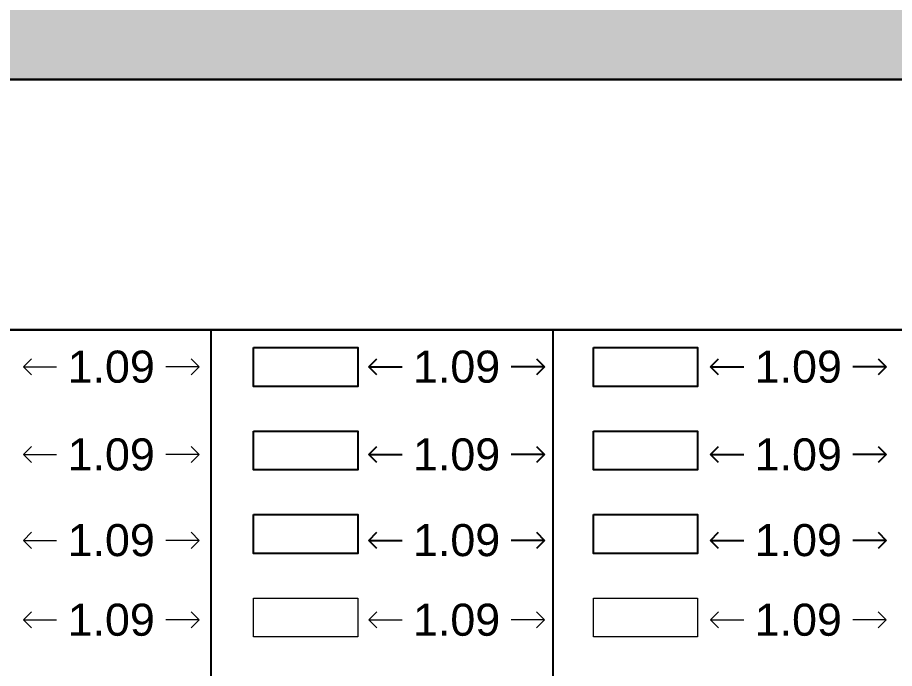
# Model space of a CAD drawing. Header units: millimetres. Extents: x -9481 to -9286, y 28706 to 28853.
# Drawn here: x -9452.65 to -9447.18, y 28766.56 to 28770.62 of the extents above; entities that cross this region are included whole.
import ezdxf

# ---------------------------------------------------------------- set-up
doc = ezdxf.new("R2010")
doc.units = ezdxf.units.MM
doc.header["$PDMODE"] = 34
doc.header["$PDSIZE"] = -15
doc.linetypes.add('CONTINULUS', pattern=[0])
for name, color, linetype, lineweight in [('BLK_1_FLR_2_REGULAR_ROOM_1', 7, 'Continuous', 0), ('BLK_1_FLR_2_REGULAR_ROOM_2', 7, 'Continuous', 0), ('BLK_1_FLR_2_REGULAR_ROOM_3', 7, 'Continuous', 0), ('BLK_1_FLR_2_REGULAR_ROOM_4', 7, 'Continuous', 0), ('BLK_1_FLR_3_REGULAR_ROOM', 7, 'Continuous', 0), ('BLK_1_FLR_4_REGULAR_ROOM_4', 7, 'Continuous', 0), ('PLAN', 7, 'Continuous', 40)]:
    doc.layers.add(name, color=color, linetype=linetype, lineweight=lineweight)
for name, color, linetype in [('BLK_1_FLR_3_REGULAR_ROOM_1', 7, 'Continuous'), ('BLK_1_PLANTATION_GREENSTRIP', 7, 'Continuous'), ('HATCH', 7, 'Continuous')]:
    doc.layers.add(name, color=color, linetype=linetype)
for name, color, linetype, plot in [('BLK_1_FLR_3_REGULAR_ROOM_2', 7, 'Continuous', False), ('BLK_1_FLR_3_REGULAR_ROOM_3', 7, 'Continuous', False), ('BLK_1_FLR_4_REGULAR_ROOM_1', 7, 'Continuous', False), ('BLK_1_FLR_4_REGULAR_ROOM_2', 7, 'Continuous', False), ('BLK_1_FLR_4_REGULAR_ROOM_3', 7, 'Continuous', False)]:
    doc.layers.add(name, color=color, linetype=linetype, plot=plot)
doc.styles.add('Arial', font='arial.ttf', dxfattribs={"height": 0.2})
doc.styles.add('style2', font='arial.ttf', dxfattribs={"height": 0.3})
doc.dimstyles.new('INT DIM', dxfattribs={"dimtxt": 0.3, "dimasz": 0.1, "dimexe": 0.18, "dimexo": 0.0625, "dimgap": 0.09, "dimtad": 0, "dimzin": 0, "dimdsep": 46, "dimtxsty": 'style2', "dimblk": 'OPEN90', "dimcen": 0.09, "dimse1": 1, "dimse2": 1, "dimclrd": 250, "dimclrt": 256, "dimadec": 0, "dimazin": 0, "dimtfac": 1, "dimtofl": 0, "dimtmove": 0, "dimatfit": 3, "dimfxl": 0, "dimtolj": 1, "dimtzin": 0, "dimlwd": -1, "dimarcsym": 0})

# ---------------------------------------------------------------- blocks, each defined once
blk = doc.blocks.new('H3')
at = {"layer": 'HATCH', "linetype": 'CONTINULUS', "ltscale": 0.05}
h = blk.add_hatch(color=241, dxfattribs=at)
h.dxf.hatch_style = 1
h.paths.add_polyline_path([(-9435.4551, 28800.3378), (-9435.4551, 28799.5645), (-9396.4272, 28799.5645), (-9396.4272, 28800.3378)])
blk.add_lwpolyline([(-9435.4551, 28800.3378), (-9396.4272, 28800.3378), (-9396.4272, 28799.5645), (-9435.4551, 28799.5645), (-9435.4551, 28800.3378)], close=True)
blk = doc.blocks.new('_Open90')
at = {"layer": 'PLAN', "color": 0, "lineweight": -2}
for p, q in [((0, 0), (-1, 0)), ((-0.5, 0.5), (0, 0)), ((0, 0), (-0.5, -0.5))]:
    blk.add_line(p, q, dxfattribs=at)
blk = doc.blocks.new('*D49')
at = {"layer": 'BLK_1_FLR_2_REGULAR_ROOM_1', "color": 250}
for p, q in [((-9452.509323, 28768.441083), (-9452.402135, 28768.441083)), ((-9451.614347, 28768.441083), (-9451.721535, 28768.441083))]:
    blk.add_line(p, q, dxfattribs=at)
at = {"layer": 'Defpoints', "color": 0}
for p in [(-9452.609323, 28768.561158), (-9451.514347, 28768.561158), (-9451.514347, 28768.441083)]:
    blk.add_point(p, dxfattribs=at)
at = {"layer": 'BLK_1_FLR_2_REGULAR_ROOM_1', "color": 250, "xscale": 0.1, "yscale": 0.1, "zscale": 0.1, "rotation": 180}
blk.add_blockref('_Open90', (-9452.609323, 28768.441083), dxfattribs=at)
at = {"layer": 'BLK_1_FLR_2_REGULAR_ROOM_1', "color": 250, "xscale": 0.1, "yscale": 0.1, "zscale": 0.1}
blk.add_blockref('_Open90', (-9451.514347, 28768.441083), dxfattribs=at)
at = {"layer": 'BLK_1_FLR_2_REGULAR_ROOM_1', "linetype": 'CONTINULUS', "ltscale": 0.05, "insert": (-9452.061835, 28768.441083), "char_height": 0.2, "attachment_point": 5, "style": 'Arial'}
blk.add_mtext('\\A1;1.09', dxfattribs=at)
blk = doc.blocks.new('*D50')
at = {"layer": 'BLK_1_FLR_3_REGULAR_ROOM_1', "color": 250}
for p, q in [((-9450.355799, 28768.441083), (-9450.248611, 28768.441083)), ((-9449.460823, 28768.441083), (-9449.568011, 28768.441083))]:
    blk.add_line(p, q, dxfattribs=at)
at = {"layer": 'Defpoints', "color": 0}
for p in [(-9450.455799, 28768.561158), (-9449.360823, 28768.561158), (-9449.360823, 28768.441083)]:
    blk.add_point(p, dxfattribs=at)
at = {"layer": 'BLK_1_FLR_3_REGULAR_ROOM_1', "color": 250, "xscale": 0.1, "yscale": 0.1, "zscale": 0.1, "rotation": 180}
blk.add_blockref('_Open90', (-9450.455799, 28768.441083), dxfattribs=at)
at = {"layer": 'BLK_1_FLR_3_REGULAR_ROOM_1', "color": 250, "xscale": 0.1, "yscale": 0.1, "zscale": 0.1}
blk.add_blockref('_Open90', (-9449.360823, 28768.441083), dxfattribs=at)
at = {"layer": 'BLK_1_FLR_3_REGULAR_ROOM_1', "linetype": 'CONTINULUS', "ltscale": 0.05, "insert": (-9449.908311, 28768.441083), "char_height": 0.2, "attachment_point": 5, "style": 'Arial'}
blk.add_mtext('\\A1;1.09', dxfattribs=at)
blk = doc.blocks.new('*D51')
at = {"layer": 'BLK_1_FLR_4_REGULAR_ROOM_1', "color": 250}
for p, q in [((-9448.225369, 28768.441083), (-9448.118181, 28768.441083)), ((-9447.330393, 28768.441083), (-9447.437581, 28768.441083))]:
    blk.add_line(p, q, dxfattribs=at)
at = {"layer": 'Defpoints', "color": 0}
for p in [(-9448.325369, 28768.561158), (-9447.230393, 28768.561158), (-9447.230393, 28768.441083)]:
    blk.add_point(p, dxfattribs=at)
at = {"layer": 'BLK_1_FLR_4_REGULAR_ROOM_1', "color": 250, "xscale": 0.1, "yscale": 0.1, "zscale": 0.1, "rotation": 180}
blk.add_blockref('_Open90', (-9448.325369, 28768.441083), dxfattribs=at)
at = {"layer": 'BLK_1_FLR_4_REGULAR_ROOM_1', "color": 250, "xscale": 0.1, "yscale": 0.1, "zscale": 0.1}
blk.add_blockref('_Open90', (-9447.230393, 28768.441083), dxfattribs=at)
at = {"layer": 'BLK_1_FLR_4_REGULAR_ROOM_1', "linetype": 'CONTINULUS', "ltscale": 0.05, "insert": (-9447.777881, 28768.441083), "char_height": 0.2, "attachment_point": 5, "style": 'Arial'}
blk.add_mtext('\\A1;1.09', dxfattribs=at)
blk = doc.blocks.new('*D54')
at = {"layer": 'BLK_1_FLR_2_REGULAR_ROOM_2', "color": 250}
for p, q in [((-9452.509323, 28767.89367), (-9452.402135, 28767.89367)), ((-9451.614347, 28767.89367), (-9451.721535, 28767.89367))]:
    blk.add_line(p, q, dxfattribs=at)
at = {"layer": 'Defpoints', "color": 0}
for p in [(-9452.609323, 28768.013744), (-9451.514347, 28768.013744), (-9451.514347, 28767.89367)]:
    blk.add_point(p, dxfattribs=at)
at = {"layer": 'BLK_1_FLR_2_REGULAR_ROOM_2', "color": 250, "xscale": 0.1, "yscale": 0.1, "zscale": 0.1, "rotation": 180}
blk.add_blockref('_Open90', (-9452.609323, 28767.89367), dxfattribs=at)
at = {"layer": 'BLK_1_FLR_2_REGULAR_ROOM_2', "color": 250, "xscale": 0.1, "yscale": 0.1, "zscale": 0.1}
blk.add_blockref('_Open90', (-9451.514347, 28767.89367), dxfattribs=at)
at = {"layer": 'BLK_1_FLR_2_REGULAR_ROOM_2', "linetype": 'CONTINULUS', "ltscale": 0.05, "insert": (-9452.061835, 28767.89367), "char_height": 0.2, "attachment_point": 5, "style": 'Arial'}
blk.add_mtext('\\A1;1.09', dxfattribs=at)
blk = doc.blocks.new('*D55')
at = {"layer": 'BLK_1_FLR_3_REGULAR_ROOM_2', "color": 250}
for p, q in [((-9450.355799, 28767.89367), (-9450.248611, 28767.89367)), ((-9449.460823, 28767.89367), (-9449.568011, 28767.89367))]:
    blk.add_line(p, q, dxfattribs=at)
at = {"layer": 'Defpoints', "color": 0}
for p in [(-9450.455799, 28768.013744), (-9449.360823, 28768.013744), (-9449.360823, 28767.89367)]:
    blk.add_point(p, dxfattribs=at)
at = {"layer": 'BLK_1_FLR_3_REGULAR_ROOM_2', "color": 250, "xscale": 0.1, "yscale": 0.1, "zscale": 0.1, "rotation": 180}
blk.add_blockref('_Open90', (-9450.455799, 28767.89367), dxfattribs=at)
at = {"layer": 'BLK_1_FLR_3_REGULAR_ROOM_2', "color": 250, "xscale": 0.1, "yscale": 0.1, "zscale": 0.1}
blk.add_blockref('_Open90', (-9449.360823, 28767.89367), dxfattribs=at)
at = {"layer": 'BLK_1_FLR_3_REGULAR_ROOM_2', "linetype": 'CONTINULUS', "ltscale": 0.05, "insert": (-9449.908311, 28767.89367), "char_height": 0.2, "attachment_point": 5, "style": 'Arial'}
blk.add_mtext('\\A1;1.09', dxfattribs=at)
blk = doc.blocks.new('*D56')
at = {"layer": 'BLK_1_FLR_4_REGULAR_ROOM_2', "color": 250}
for p, q in [((-9448.225369, 28767.89367), (-9448.118181, 28767.89367)), ((-9447.330393, 28767.89367), (-9447.437581, 28767.89367))]:
    blk.add_line(p, q, dxfattribs=at)
at = {"layer": 'Defpoints', "color": 0}
for p in [(-9448.325369, 28768.013744), (-9447.230393, 28768.013744), (-9447.230393, 28767.89367)]:
    blk.add_point(p, dxfattribs=at)
at = {"layer": 'BLK_1_FLR_4_REGULAR_ROOM_2', "color": 250, "xscale": 0.1, "yscale": 0.1, "zscale": 0.1, "rotation": 180}
blk.add_blockref('_Open90', (-9448.325369, 28767.89367), dxfattribs=at)
at = {"layer": 'BLK_1_FLR_4_REGULAR_ROOM_2', "color": 250, "xscale": 0.1, "yscale": 0.1, "zscale": 0.1}
blk.add_blockref('_Open90', (-9447.230393, 28767.89367), dxfattribs=at)
at = {"layer": 'BLK_1_FLR_4_REGULAR_ROOM_2', "linetype": 'CONTINULUS', "ltscale": 0.05, "insert": (-9447.777881, 28767.89367), "char_height": 0.2, "attachment_point": 5, "style": 'Arial'}
blk.add_mtext('\\A1;1.09', dxfattribs=at)
blk = doc.blocks.new('*D59')
at = {"layer": 'BLK_1_FLR_2_REGULAR_ROOM_3', "color": 250}
for p, q in [((-9452.509323, 28767.359019), (-9452.402135, 28767.359019)), ((-9451.614347, 28767.359019), (-9451.721535, 28767.359019))]:
    blk.add_line(p, q, dxfattribs=at)
at = {"layer": 'Defpoints', "color": 0}
for p in [(-9452.609323, 28767.479094), (-9451.514347, 28767.479094), (-9451.514347, 28767.359019)]:
    blk.add_point(p, dxfattribs=at)
at = {"layer": 'BLK_1_FLR_2_REGULAR_ROOM_3', "color": 250, "xscale": 0.1, "yscale": 0.1, "zscale": 0.1, "rotation": 180}
blk.add_blockref('_Open90', (-9452.609323, 28767.359019), dxfattribs=at)
at = {"layer": 'BLK_1_FLR_2_REGULAR_ROOM_3', "color": 250, "xscale": 0.1, "yscale": 0.1, "zscale": 0.1}
blk.add_blockref('_Open90', (-9451.514347, 28767.359019), dxfattribs=at)
at = {"layer": 'BLK_1_FLR_2_REGULAR_ROOM_3', "linetype": 'CONTINULUS', "ltscale": 0.05, "insert": (-9452.061835, 28767.359019), "char_height": 0.2, "attachment_point": 5, "style": 'Arial'}
blk.add_mtext('\\A1;1.09', dxfattribs=at)
blk = doc.blocks.new('*D60')
at = {"layer": 'BLK_1_FLR_3_REGULAR_ROOM_3', "color": 250}
for p, q in [((-9450.355799, 28767.359019), (-9450.248611, 28767.359019)), ((-9449.460823, 28767.359019), (-9449.568011, 28767.359019))]:
    blk.add_line(p, q, dxfattribs=at)
at = {"layer": 'Defpoints', "color": 0}
for p in [(-9450.455799, 28767.479094), (-9449.360823, 28767.479094), (-9449.360823, 28767.359019)]:
    blk.add_point(p, dxfattribs=at)
at = {"layer": 'BLK_1_FLR_3_REGULAR_ROOM_3', "color": 250, "xscale": 0.1, "yscale": 0.1, "zscale": 0.1, "rotation": 180}
blk.add_blockref('_Open90', (-9450.455799, 28767.359019), dxfattribs=at)
at = {"layer": 'BLK_1_FLR_3_REGULAR_ROOM_3', "color": 250, "xscale": 0.1, "yscale": 0.1, "zscale": 0.1}
blk.add_blockref('_Open90', (-9449.360823, 28767.359019), dxfattribs=at)
at = {"layer": 'BLK_1_FLR_3_REGULAR_ROOM_3', "linetype": 'CONTINULUS', "ltscale": 0.05, "insert": (-9449.908311, 28767.359019), "char_height": 0.2, "attachment_point": 5, "style": 'Arial'}
blk.add_mtext('\\A1;1.09', dxfattribs=at)
blk = doc.blocks.new('*D61')
at = {"layer": 'BLK_1_FLR_4_REGULAR_ROOM_3', "color": 250}
for p, q in [((-9448.225369, 28767.359019), (-9448.118181, 28767.359019)), ((-9447.330393, 28767.359019), (-9447.437581, 28767.359019))]:
    blk.add_line(p, q, dxfattribs=at)
at = {"layer": 'Defpoints', "color": 0}
for p in [(-9448.325369, 28767.479094), (-9447.230393, 28767.479094), (-9447.230393, 28767.359019)]:
    blk.add_point(p, dxfattribs=at)
at = {"layer": 'BLK_1_FLR_4_REGULAR_ROOM_3', "color": 250, "xscale": 0.1, "yscale": 0.1, "zscale": 0.1, "rotation": 180}
blk.add_blockref('_Open90', (-9448.325369, 28767.359019), dxfattribs=at)
at = {"layer": 'BLK_1_FLR_4_REGULAR_ROOM_3', "color": 250, "xscale": 0.1, "yscale": 0.1, "zscale": 0.1}
blk.add_blockref('_Open90', (-9447.230393, 28767.359019), dxfattribs=at)
at = {"layer": 'BLK_1_FLR_4_REGULAR_ROOM_3', "linetype": 'CONTINULUS', "ltscale": 0.05, "insert": (-9447.777881, 28767.359019), "char_height": 0.2, "attachment_point": 5, "style": 'Arial'}
blk.add_mtext('\\A1;1.09', dxfattribs=at)
blk = doc.blocks.new('*D64')
at = {"layer": 'BLK_1_FLR_2_REGULAR_ROOM_4', "color": 250}
for p, q in [((-9452.509323, 28766.862539), (-9452.402135, 28766.862539)), ((-9451.614347, 28766.862539), (-9451.721535, 28766.862539))]:
    blk.add_line(p, q, dxfattribs=at)
at = {"layer": 'Defpoints', "color": 0}
for p in [(-9452.609323, 28766.982614), (-9451.514347, 28766.982614), (-9451.514347, 28766.862539)]:
    blk.add_point(p, dxfattribs=at)
at = {"layer": 'BLK_1_FLR_2_REGULAR_ROOM_4', "color": 250, "xscale": 0.1, "yscale": 0.1, "zscale": 0.1, "rotation": 180}
blk.add_blockref('_Open90', (-9452.609323, 28766.862539), dxfattribs=at)
at = {"layer": 'BLK_1_FLR_2_REGULAR_ROOM_4', "color": 250, "xscale": 0.1, "yscale": 0.1, "zscale": 0.1}
blk.add_blockref('_Open90', (-9451.514347, 28766.862539), dxfattribs=at)
at = {"layer": 'BLK_1_FLR_2_REGULAR_ROOM_4', "linetype": 'CONTINULUS', "ltscale": 0.05, "insert": (-9452.061835, 28766.862539), "char_height": 0.2, "attachment_point": 5, "style": 'Arial'}
blk.add_mtext('\\A1;1.09', dxfattribs=at)
blk = doc.blocks.new('*D65')
at = {"layer": 'BLK_1_FLR_3_REGULAR_ROOM', "color": 250}
for p, q in [((-9450.355799, 28766.862539), (-9450.248611, 28766.862539)), ((-9449.460823, 28766.862539), (-9449.568011, 28766.862539))]:
    blk.add_line(p, q, dxfattribs=at)
at = {"layer": 'Defpoints', "color": 0}
for p in [(-9450.455799, 28766.982614), (-9449.360823, 28766.982614), (-9449.360823, 28766.862539)]:
    blk.add_point(p, dxfattribs=at)
at = {"layer": 'BLK_1_FLR_3_REGULAR_ROOM', "color": 250, "xscale": 0.1, "yscale": 0.1, "zscale": 0.1, "rotation": 180}
blk.add_blockref('_Open90', (-9450.455799, 28766.862539), dxfattribs=at)
at = {"layer": 'BLK_1_FLR_3_REGULAR_ROOM', "color": 250, "xscale": 0.1, "yscale": 0.1, "zscale": 0.1}
blk.add_blockref('_Open90', (-9449.360823, 28766.862539), dxfattribs=at)
at = {"layer": 'BLK_1_FLR_3_REGULAR_ROOM', "linetype": 'CONTINULUS', "ltscale": 0.05, "insert": (-9449.908311, 28766.862539), "char_height": 0.2, "attachment_point": 5, "style": 'Arial'}
blk.add_mtext('\\A1;1.09', dxfattribs=at)
blk = doc.blocks.new('*D66')
at = {"layer": 'BLK_1_FLR_4_REGULAR_ROOM_4', "color": 250}
for p, q in [((-9448.225369, 28766.862539), (-9448.118181, 28766.862539)), ((-9447.330393, 28766.862539), (-9447.437581, 28766.862539))]:
    blk.add_line(p, q, dxfattribs=at)
at = {"layer": 'Defpoints', "color": 0}
for p in [(-9448.325369, 28766.982614), (-9447.230393, 28766.982614), (-9447.230393, 28766.862539)]:
    blk.add_point(p, dxfattribs=at)
at = {"layer": 'BLK_1_FLR_4_REGULAR_ROOM_4', "color": 250, "xscale": 0.1, "yscale": 0.1, "zscale": 0.1, "rotation": 180}
blk.add_blockref('_Open90', (-9448.325369, 28766.862539), dxfattribs=at)
at = {"layer": 'BLK_1_FLR_4_REGULAR_ROOM_4', "color": 250, "xscale": 0.1, "yscale": 0.1, "zscale": 0.1}
blk.add_blockref('_Open90', (-9447.230393, 28766.862539), dxfattribs=at)
at = {"layer": 'BLK_1_FLR_4_REGULAR_ROOM_4', "linetype": 'CONTINULUS', "ltscale": 0.05, "insert": (-9447.777881, 28766.862539), "char_height": 0.2, "attachment_point": 5, "style": 'Arial'}
blk.add_mtext('\\A1;1.09', dxfattribs=at)

msp = doc.modelspace()

# ---------------------------------------------------------------- linework, layer by layer
for p, q in [((-9451.440064, 28768.672286), (-9451.440064, 28768.151639)), ((-9449.308551, 28768.672286), (-9449.308551, 28768.151639)), ((-9449.308551, 28768.672286), (-9449.308551, 28765.548404)), ((-9451.440064, 28768.151639), (-9451.440064, 28765.548404))]:
    msp.add_line(p, q)
for points in [[(-9481.2579, 28769.713579), (-9481.2579, 28770.234226), (-9442.229952, 28770.234226), (-9442.229952, 28769.713579)], [(-9442.229952, 28769.192933), (-9442.229952, 28768.672286), (-9481.2579, 28768.672286), (-9481.2579, 28769.192933), (-9481.2579, 28769.192933)], [(-9481.2579, 28768.151639), (-9481.2579, 28768.672286), (-9442.229952, 28768.672286), (-9442.229952, 28768.151639)]]:
    msp.add_lwpolyline(points)
at = {"layer": 'BLK_1_FLR_3_REGULAR_ROOM', "color": 1}
msp.add_lwpolyline([(-9451.174257, 28766.999217), (-9450.525076, 28766.999217), (-9450.525076, 28766.757068), (-9451.174257, 28766.757068)], close=True, dxfattribs=at)
at = {"layer": 'BLK_1_FLR_3_REGULAR_ROOM_1', "color": 1}
msp.add_lwpolyline([(-9451.174257, 28768.561158), (-9450.525076, 28768.561158), (-9450.525076, 28768.319008), (-9451.174257, 28768.319008)], close=True, dxfattribs=at)
at = {"layer": 'BLK_1_FLR_3_REGULAR_ROOM_2', "color": 1}
msp.add_lwpolyline([(-9451.174257, 28768.040511), (-9450.525076, 28768.040511), (-9450.525076, 28767.798361), (-9451.174257, 28767.798361)], close=True, dxfattribs=at)
at = {"layer": 'BLK_1_FLR_3_REGULAR_ROOM_3', "color": 1}
msp.add_lwpolyline([(-9451.174257, 28767.519864), (-9450.525076, 28767.519864), (-9450.525076, 28767.277715), (-9451.174257, 28767.277715)], close=True, dxfattribs=at)
at = {"layer": 'BLK_1_FLR_4_REGULAR_ROOM_1', "color": 1}
msp.add_lwpolyline([(-9449.055205, 28768.561158), (-9448.406024, 28768.561158), (-9448.406024, 28768.319008), (-9449.055205, 28768.319008)], close=True, dxfattribs=at)
at = {"layer": 'BLK_1_FLR_4_REGULAR_ROOM_2', "color": 1}
msp.add_lwpolyline([(-9449.055205, 28768.040511), (-9448.406024, 28768.040511), (-9448.406024, 28767.798361), (-9449.055205, 28767.798361)], close=True, dxfattribs=at)
at = {"layer": 'BLK_1_FLR_4_REGULAR_ROOM_3', "color": 1}
msp.add_lwpolyline([(-9449.055205, 28767.519864), (-9448.406024, 28767.519864), (-9448.406024, 28767.277715), (-9449.055205, 28767.277715)], close=True, dxfattribs=at)
at = {"layer": 'BLK_1_FLR_4_REGULAR_ROOM_4', "color": 1}
msp.add_lwpolyline([(-9449.055205, 28766.999217), (-9448.406024, 28766.999217), (-9448.406024, 28766.757068), (-9449.055205, 28766.757068)], close=True, dxfattribs=at)

# ---------------------------------------------------------------- block references
at = {"layer": 'BLK_1_PLANTATION_GREENSTRIP', "linetype": 'CONTINULUS'}
msp.add_blockref('H3', (-45.8028, -29.330297), dxfattribs=at)

# ---------------------------------------------------------------- dimensions: what is measured, and where the dimension line sits
at = {"layer": 'BLK_1_FLR_2_REGULAR_ROOM_1', "color": 1}
dim = msp.add_linear_dim(base=(-9451.514347, 28768.441083), p1=(-9452.609323, 28768.561158), p2=(-9451.514347, 28768.561158), dimstyle='INT DIM', override={"dimtxt": 0.2, "dimtxsty": 'Arial', "dimfxl": 0.125, "dimtfill": 1, "dimtfillclr": 7, "dimarcsym": 1}, dxfattribs=at)
dim.commit()
dim.dimension.update_dxf_attribs({"geometry": '*D49', "text_midpoint": (-9452.061835, 28768.441083)})
at = {"layer": 'BLK_1_FLR_2_REGULAR_ROOM_2', "color": 1}
dim = msp.add_linear_dim(base=(-9451.514347, 28767.89367), p1=(-9452.609323, 28768.013744), p2=(-9451.514347, 28768.013744), dimstyle='INT DIM', override={"dimtxt": 0.2, "dimtxsty": 'Arial', "dimfxl": 0.125, "dimtfill": 1, "dimtfillclr": 7, "dimarcsym": 1}, dxfattribs=at)
dim.commit()
dim.dimension.update_dxf_attribs({"geometry": '*D54', "text_midpoint": (-9452.061835, 28767.89367)})
at = {"layer": 'BLK_1_FLR_2_REGULAR_ROOM_3', "color": 1}
dim = msp.add_linear_dim(base=(-9451.514347, 28767.359019), p1=(-9452.609323, 28767.479094), p2=(-9451.514347, 28767.479094), dimstyle='INT DIM', override={"dimtxt": 0.2, "dimtxsty": 'Arial', "dimfxl": 0.125, "dimtfill": 1, "dimtfillclr": 7, "dimarcsym": 1}, dxfattribs=at)
dim.commit()
dim.dimension.update_dxf_attribs({"geometry": '*D59', "text_midpoint": (-9452.061835, 28767.359019)})
at = {"layer": 'BLK_1_FLR_2_REGULAR_ROOM_4', "color": 1}
dim = msp.add_linear_dim(base=(-9451.514347, 28766.862539), p1=(-9452.609323, 28766.982614), p2=(-9451.514347, 28766.982614), dimstyle='INT DIM', override={"dimtxt": 0.2, "dimtxsty": 'Arial', "dimfxl": 0.125, "dimtfill": 1, "dimtfillclr": 7, "dimarcsym": 1}, dxfattribs=at)
dim.commit()
dim.dimension.update_dxf_attribs({"geometry": '*D64', "text_midpoint": (-9452.061835, 28766.862539)})
at = {"layer": 'BLK_1_FLR_3_REGULAR_ROOM', "color": 1}
dim = msp.add_linear_dim(base=(-9449.360823, 28766.862539), p1=(-9450.455799, 28766.982614), p2=(-9449.360823, 28766.982614), dimstyle='INT DIM', override={"dimtxt": 0.2, "dimtxsty": 'Arial', "dimfxl": 0.125, "dimtfill": 1, "dimtfillclr": 7, "dimarcsym": 1}, dxfattribs=at)
dim.commit()
dim.dimension.update_dxf_attribs({"geometry": '*D65', "text_midpoint": (-9449.908311, 28766.862539)})
at = {"layer": 'BLK_1_FLR_3_REGULAR_ROOM_1', "color": 1}
dim = msp.add_linear_dim(base=(-9449.360823, 28768.441083), p1=(-9450.455799, 28768.561158), p2=(-9449.360823, 28768.561158), dimstyle='INT DIM', override={"dimtxt": 0.2, "dimtxsty": 'Arial', "dimfxl": 0.125, "dimtfill": 1, "dimtfillclr": 7, "dimarcsym": 1}, dxfattribs=at)
dim.commit()
dim.dimension.update_dxf_attribs({"geometry": '*D50', "text_midpoint": (-9449.908311, 28768.441083)})
at = {"layer": 'BLK_1_FLR_3_REGULAR_ROOM_2', "color": 1}
dim = msp.add_linear_dim(base=(-9449.360823, 28767.89367), p1=(-9450.455799, 28768.013744), p2=(-9449.360823, 28768.013744), dimstyle='INT DIM', override={"dimtxt": 0.2, "dimtxsty": 'Arial', "dimfxl": 0.125, "dimtfill": 1, "dimtfillclr": 7, "dimarcsym": 1}, dxfattribs=at)
dim.commit()
dim.dimension.update_dxf_attribs({"geometry": '*D55', "text_midpoint": (-9449.908311, 28767.89367)})
at = {"layer": 'BLK_1_FLR_3_REGULAR_ROOM_3', "color": 1}
dim = msp.add_linear_dim(base=(-9449.360823, 28767.359019), p1=(-9450.455799, 28767.479094), p2=(-9449.360823, 28767.479094), dimstyle='INT DIM', override={"dimtxt": 0.2, "dimtxsty": 'Arial', "dimfxl": 0.125, "dimtfill": 1, "dimtfillclr": 7, "dimarcsym": 1}, dxfattribs=at)
dim.commit()
dim.dimension.update_dxf_attribs({"geometry": '*D60', "text_midpoint": (-9449.908311, 28767.359019)})
at = {"layer": 'BLK_1_FLR_4_REGULAR_ROOM_1', "color": 1}
dim = msp.add_linear_dim(base=(-9447.230393, 28768.441083), p1=(-9448.325369, 28768.561158), p2=(-9447.230393, 28768.561158), dimstyle='INT DIM', override={"dimtxt": 0.2, "dimtxsty": 'Arial', "dimfxl": 0.125, "dimtfill": 1, "dimtfillclr": 7, "dimarcsym": 1}, dxfattribs=at)
dim.commit()
dim.dimension.update_dxf_attribs({"geometry": '*D51', "text_midpoint": (-9447.777881, 28768.441083)})
at = {"layer": 'BLK_1_FLR_4_REGULAR_ROOM_2', "color": 1}
dim = msp.add_linear_dim(base=(-9447.230393, 28767.89367), p1=(-9448.325369, 28768.013744), p2=(-9447.230393, 28768.013744), dimstyle='INT DIM', override={"dimtxt": 0.2, "dimtxsty": 'Arial', "dimfxl": 0.125, "dimtfill": 1, "dimtfillclr": 7, "dimarcsym": 1}, dxfattribs=at)
dim.commit()
dim.dimension.update_dxf_attribs({"geometry": '*D56', "text_midpoint": (-9447.777881, 28767.89367)})
at = {"layer": 'BLK_1_FLR_4_REGULAR_ROOM_3', "color": 1}
dim = msp.add_linear_dim(base=(-9447.230393, 28767.359019), p1=(-9448.325369, 28767.479094), p2=(-9447.230393, 28767.479094), dimstyle='INT DIM', override={"dimtxt": 0.2, "dimtxsty": 'Arial', "dimfxl": 0.125, "dimtfill": 1, "dimtfillclr": 7, "dimarcsym": 1}, dxfattribs=at)
dim.commit()
dim.dimension.update_dxf_attribs({"geometry": '*D61', "text_midpoint": (-9447.777881, 28767.359019)})
at = {"layer": 'BLK_1_FLR_4_REGULAR_ROOM_4', "color": 1}
dim = msp.add_linear_dim(base=(-9447.230393, 28766.862539), p1=(-9448.325369, 28766.982614), p2=(-9447.230393, 28766.982614), dimstyle='INT DIM', override={"dimtxt": 0.2, "dimtxsty": 'Arial', "dimfxl": 0.125, "dimtfill": 1, "dimtfillclr": 7, "dimarcsym": 1}, dxfattribs=at)
dim.commit()
dim.dimension.update_dxf_attribs({"geometry": '*D66', "text_midpoint": (-9447.777881, 28766.862539)})

doc.saveas('drawing.dxf')
